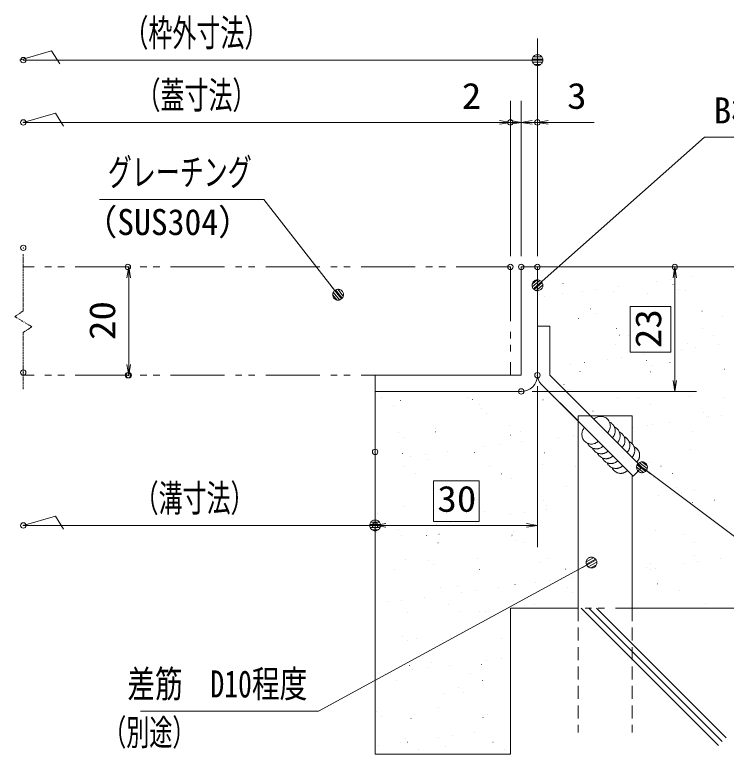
# Model space of a CAD drawing. Units: millimetres, scale not verified. Extents: x -1050 to 1050, y -742 to 742.
# Drawn here: x 470.9 to 799.5, y -488.5 to -147 of the extents above; entities that cross this region are included whole.
import ezdxf
from ezdxf.enums import TextEntityAlignment as Align

# ---------------------------------------------------------------- set-up
doc = ezdxf.new("R2010")
doc.units = ezdxf.units.MM
doc.header["$LTSCALE"] = 5
doc.header["$PDMODE"] = 32
doc.header["$PDSIZE"] = 2.5
doc.linetypes.add('DASHED1', pattern=[1.8, 1.2, -0.6])
doc.linetypes.add('DOUBLE_CHAIN1', pattern=[8.8, 5, -1, 0.6, -0.6, 0.6, -1])
for name, color, linetype, lineweight in [('0-1_寸法注釈', 2, 'Continuous', 9), ('0-2_0', 2, 'Continuous', 9), ('0-3_DEFPOINTS', 134, 'Continuous', 9), ('0-4_蓋', 5, 'Continuous', 9), ('0-5_ハッチング', 4, 'Continuous', 9), ('0-6_想像線', 134, 'DOUBLE_CHAIN1', 9), ('0-9_枠', 7, 'Continuous', 9)]:
    doc.layers.add(name, color=color, linetype=linetype, lineweight=lineweight)
doc.styles.add('ＭＳ ゴシック', font='')
doc.styles.get('ＭＳ ゴシック').set_extended_font_data('MS Gothic')

# ---------------------------------------------------------------- blocks, each defined once
blk = doc.blocks.new('_Dot')
at = {"layer": '0-2_0'}
for p, q in [((-2.5, 0), (-5, 0)), ((2.445, 0.5), (-2.445, 0.5)), ((1.997, 1.5), (-1.997, 1.5)), ((2.289, -0.995), (-2.289, -0.995)), ((1.499, -1.995), (-1.499, -1.995))]:
    blk.add_line(p, q, dxfattribs=at)
for points in [[(2.5, 0), (2.48, 0.313), (2.421, 0.622), (2.324, 0.92), (2.191, 1.204), (2.023, 1.469), (1.822, 1.711), (1.594, 1.926), (1.34, 2.111), (1.064, 2.262), (0.773, 2.378), (0.468, 2.456), (0.157, 2.495), (-0.157, 2.495), (-0.468, 2.456), (-0.773, 2.378), (-1.064, 2.262), (-1.34, 2.111), (-1.594, 1.926), (-1.822, 1.711), (-2.023, 1.469), (-2.191, 1.204), (-2.324, 0.92), (-2.421, 0.622), (-2.48, 0.313), (-2.5, 0), (0, 0)], [(-2.5, 0), (-2.48, -0.313), (-2.421, -0.622), (-2.324, -0.92), (-2.191, -1.204), (-2.023, -1.469), (-1.822, -1.711), (-1.594, -1.926), (-1.34, -2.111), (-1.064, -2.262), (-0.773, -2.378), (-0.468, -2.456), (-0.157, -2.495), (0.157, -2.495), (0.468, -2.456), (0.773, -2.378), (1.064, -2.262), (1.34, -2.111), (1.594, -1.926), (1.822, -1.711), (2.023, -1.469), (2.191, -1.204), (2.324, -0.92), (2.421, -0.622), (2.48, -0.313), (2.5, 0), (0, 0)]]:
    blk.add_lwpolyline(points, close=True, dxfattribs=at)
blk = doc.blocks.new('_OPEN')
at = {"layer": '0-2_0'}
blk.add_line((0, 0), (-5, 0), dxfattribs=at)
blk.add_lwpolyline([(-5, 0.833), (0, 0), (-5, -0.833)], dxfattribs=at)
blk = doc.blocks.new('作図用-切断用ライン')
at = {"layer": '0-6_想像線'}
for p, q in [((0, 95.39), (0, 600)), ((75.52, -44.83), (0, 0)), ((0, -95.39), (75.52, -44.83)), ((0, -600), (0, -95.39))]:
    blk.add_line(p, q, dxfattribs=at)
blk.add_lwpolyline([(0, 95.39), (-75.52, 44.83), (0, 0)], dxfattribs=at)

msp = doc.modelspace()

# ---------------------------------------------------------------- linework, layer by layer
at = {"layer": '0-1_寸法注釈'}
for p, q in [((712.338, -258.471), (712.338, -157.974)), ((473.133, -167.974), (487.936, -163.646)), ((487.936, -163.646), (491.763, -169.722)), ((707.338, -167.974), (474.838, -167.974)), ((699.838, -258.471), (699.838, -186.755)), ((699.838, -258.471), (699.838, -186.755)), ((704.838, -258.471), (704.838, -186.755)), ((704.838, -258.471), (704.838, -186.755)), ((712.338, -258.471), (712.338, -186.755)), ((699.838, -196.755), (474.838, -196.755)), ((694.838, -196.755), (673.724, -196.755)), ((699.838, -196.755), (694.838, -196.755)), ((704.838, -196.755), (699.838, -196.755)), ((704.838, -196.755), (712.338, -196.755)), ((709.838, -196.755), (714.838, -196.755)), ((717.338, -196.755), (738.451, -196.755)), ((523.573, -268.471), (523.573, -308.471)), ((775.781, -315.971), (775.781, -268.471)), ((712.338, -318.471), (712.338, -392.826)), ((709.838, -320.971), (785.781, -320.971)), ((637.338, -377.826), (637.338, -372.826)), ((474.838, -382.826), (489.641, -378.497)), ((489.641, -378.497), (493.468, -384.574)), ((632.338, -382.826), (474.838, -382.826)), ((707.338, -382.826), (642.338, -382.826))]:
    msp.add_line(p, q, dxfattribs=at)
for points in [[(474.838, -196.755), (489.641, -192.426), (493.468, -198.503)], [(872.764, -203.5), (789.413, -203.5), (713.089, -271.299)], [(510.01, -232.293), (585.976, -232.293), (619.61, -275.508)], [(909.521, -430.768), (860.467, -430.768), (761.401, -356.577)], [(529.044, -468.619), (611.269, -468.619), (736.412, -400.445)]]:
    msp.add_lwpolyline(points, dxfattribs=at)
at = {"layer": '0-3_DEFPOINTS'}
for p in [(474.838, -167.974), (474.838, -196.755), (699.838, -196.755), (712.338, -196.755), (474.838, -254.646), (523.13, -263.471), (699.838, -263.471), (704.838, -263.471), (712.338, -263.471), (775.781, -263.471), (474.838, -312.221), (523.13, -313.471), (523.573, -313.471), (712.338, -313.471), (704.838, -320.971), (637.338, -348.86), (474.838, -382.826), (637.338, -382.826), (637.338, -382.826)]:
    msp.add_point(p, dxfattribs=at)
at = {"layer": '0-4_蓋', "linetype": 'DOUBLE_CHAIN1'}
for p, q in [((699.838, -263.471), (474.838, -263.471)), ((699.838, -263.471), (699.838, -313.471)), ((699.838, -313.471), (474.838, -313.471))]:
    msp.add_line(p, q, dxfattribs=at)
at = {"layer": '0-5_ハッチング'}
for p, q in [((729.533, -263.471), (729.583, -263.471)), ((762.223, -263.471), (762.273, -263.471)), ((762.223, -263.471), (762.273, -263.471)), ((773.713, -269.449), (773.763, -269.449)), ((784.038, -268.09), (784.088, -268.09)), ((724.092, -271.19), (724.142, -271.19)), ((749.852, -272.59), (749.902, -272.59)), ((767.102, -270.319), (767.152, -270.319)), ((774.911, -271.626), (774.961, -271.626)), ((713.245, -275.969), (713.295, -275.969)), ((723.694, -275.799), (723.744, -275.799)), ((732.917, -274.82), (732.967, -274.82)), ((739.527, -273.95), (739.577, -273.95)), ((747.547, -274.733), (747.597, -274.733)), ((763.243, -275.727), (763.293, -275.727)), ((777.251, -273.771), (777.301, -273.771)), ((780.79, -274.309), (780.84, -274.309)), ((715.666, -277.091), (715.716, -277.091)), ((736.733, -282.773), (736.783, -282.773)), ((739.074, -284.918), (739.124, -284.918)), ((788.3, -283.895), (788.35, -283.895)), ((797.963, -286.217), (798.013, -286.217)), ((731.174, -287.297), (731.224, -287.297)), ((748.865, -291.835), (748.915, -291.835)), ((788.414, -291.763), (788.464, -291.763)), ((750.123, -295.042), (750.173, -295.042)), ((754.22, -295.247), (754.27, -295.247)), ((755.156, -293.979), (755.206, -293.979)), ((755.156, -293.979), (755.206, -293.979)), ((755.156, -295.843), (755.206, -295.843)), ((793.77, -295.175), (793.82, -295.175)), ((748.347, -299.204), (748.397, -299.204)), ((781.59, -298.78), (781.64, -298.78)), ((795.747, -299.431), (795.797, -299.431)), ((770.382, -302.77), (770.432, -302.77)), ((778.812, -301.66), (778.862, -301.66)), ((785.422, -300.79), (785.472, -300.79)), ((744.626, -306.161), (744.676, -306.161)), ((751.236, -305.29), (751.286, -305.29)), ((761.561, -303.931), (761.611, -303.931)), ((762.763, -306.625), (762.813, -306.625)), ((727.376, -308.432), (727.426, -308.432)), ((733.95, -307.601), (734, -307.601)), ((765.104, -308.77), (765.154, -308.77)), ((773.5, -307.53), (773.55, -307.53)), ((798.763, -310.687), (798.813, -310.687)), ((731.974, -311.767), (732.024, -311.767)), ((764.462, -311.923), (764.512, -311.923)), ((724.585, -317.771), (724.635, -317.771)), ((726.926, -319.916), (726.976, -319.916)), ((776.153, -318.894), (776.203, -318.894)), ((640.473, -323.853), (640.523, -323.853)), ((654.597, -320.971), (654.647, -320.971)), ((654.597, -320.971), (654.647, -320.971)), ((680.022, -323.781), (680.072, -323.781)), ((718.551, -322.067), (718.601, -322.067)), ((719.572, -323.709), (719.622, -323.709)), ((749.147, -323.675), (749.197, -323.675)), ((759.121, -323.637), (759.171, -323.637)), ((782.39, -323.251), (782.44, -323.251)), ((798.671, -323.565), (798.721, -323.565)), ((645.828, -327.265), (645.878, -327.265)), ((649.114, -325.179), (649.164, -325.179)), ((682.358, -324.755), (682.408, -324.755)), ((685.378, -327.193), (685.428, -327.193)), ((714.845, -324.91), (714.895, -324.91)), ((721.284, -324.8), (721.334, -324.8)), ((721.284, -324.8), (721.334, -324.8)), ((764.477, -327.049), (764.527, -327.049)), ((686.407, -328.918), (686.457, -328.918)), ((688.748, -331.063), (688.798, -331.063)), ((737.975, -330.041), (738.025, -330.041)), ((788.793, -330.477), (788.843, -330.477)), ((790.521, -333.001), (790.571, -333.001)), ((791.134, -332.622), (791.184, -332.622)), ((797.131, -332.13), (797.181, -332.13)), ((665.229, -337.898), (665.279, -337.898)), ((699.531, -336.662), (699.581, -336.662)), ((731.088, -337.532), (731.138, -337.532)), ((756.335, -337.501), (756.385, -337.501)), ((762.946, -336.631), (762.996, -336.631)), ((765.262, -336.394), (765.312, -336.394)), ((773.271, -335.272), (773.321, -335.272)), ((648.23, -340.064), (648.28, -340.064)), ((665.108, -339.547), (665.158, -339.547)), ((699.797, -341.187), (699.847, -341.187)), ((704.658, -339.475), (704.708, -339.475)), ((728.76, -341.132), (728.81, -341.132)), ((731.088, -340.825), (731.138, -340.825)), ((731.088, -340.825), (731.138, -340.825)), ((783.757, -339.332), (783.807, -339.332)), ((650.571, -342.209), (650.621, -342.209)), ((704.9, -344.273), (704.95, -344.273)), ((722.15, -342.002), (722.2, -342.002)), ((687.964, -346.503), (688.014, -346.503)), ((694.575, -345.632), (694.625, -345.632)), ((783.19, -347.721), (783.24, -347.721)), ((649.914, -349.649), (649.964, -349.649)), ((653.779, -351.003), (653.829, -351.003)), ((660.389, -350.133), (660.439, -350.133)), ((670.714, -348.774), (670.764, -348.774)), ((683.158, -349.225), (683.208, -349.225)), ((715.645, -349.381), (715.695, -349.381)), ((661.619, -352.334), (661.669, -352.334)), ((712.438, -352.77), (712.488, -352.77)), ((714.779, -354.915), (714.829, -354.915)), ((764.005, -353.893), (764.055, -353.893)), ((650.729, -355.655), (650.779, -355.655)), ((690.279, -355.583), (690.329, -355.583)), ((729.829, -355.511), (729.879, -355.511)), ((731.088, -356.313), (731.138, -356.313)), ((731.088, -356.313), (731.138, -356.313)), ((769.378, -355.439), (769.428, -355.439)), ((656.085, -359.067), (656.135, -359.067)), ((695.635, -358.995), (695.685, -358.995)), ((700.331, -361.133), (700.381, -361.133)), ((766.062, -360.864), (766.112, -360.864)), ((774.734, -358.851), (774.784, -358.851)), ((664.289, -363.704), (664.339, -363.704)), ((664.289, -363.704), (664.339, -363.704)), ((664.289, -364.293), (664.339, -364.293)), ((725.827, -365.04), (725.877, -365.04)), ((731.088, -362.616), (731.138, -362.616)), ((774.655, -367.972), (774.705, -367.972)), ((776.646, -365.476), (776.696, -365.476)), ((778.987, -367.621), (779.037, -367.621)), ((784.98, -366.612), (785.03, -366.612)), ((714.915, -371.277), (714.965, -371.277)), ((768.045, -368.842), (768.095, -368.842)), ((794.014, -371.134), (794.064, -371.134)), ((650.714, -374.12), (650.764, -374.12)), ((716.445, -373.852), (716.495, -373.852)), ((731.088, -373.708), (731.138, -373.708)), ((783.99, -372.192), (784.04, -372.192)), ((638.423, -377.208), (638.473, -377.208)), ((687.65, -376.186), (687.7, -376.186)), ((699.674, -377.843), (699.724, -377.843)), ((706.284, -376.973), (706.334, -376.973)), ((716.609, -375.614), (716.659, -375.614)), ((790.036, -377.746), (790.086, -377.746)), ((665.488, -382.344), (665.538, -382.344)), ((672.099, -381.474), (672.149, -381.474)), ((674.503, -380.951), (674.553, -380.951)), ((676.069, -380.951), (676.119, -380.951)), ((676.069, -380.951), (676.119, -380.951)), ((648.238, -384.615), (648.288, -384.615)), ((701.131, -385.603), (701.181, -385.603)), ((766.862, -385.335), (766.912, -385.335)), ((637.913, -385.974), (637.963, -385.974)), ((649.472, -387.333), (649.522, -387.333)), ((660.986, -387.457), (661.036, -387.457)), ((666.829, -386.839), (666.879, -386.839)), ((700.29, -387.769), (700.34, -387.769)), ((700.536, -387.385), (700.586, -387.385)), ((731.088, -387.701), (731.138, -387.701)), ((779.635, -387.241), (779.685, -387.241)), ((666.342, -390.869), (666.392, -390.869)), ((702.631, -389.914), (702.681, -389.914)), ((705.891, -390.797), (705.941, -390.797)), ((784.991, -390.653), (785.041, -390.653)), ((651.514, -398.591), (651.564, -398.591)), ((662.112, -398.916), (662.162, -398.916)), ((684.758, -398.167), (684.808, -398.167)), ((717.245, -398.322), (717.295, -398.322)), ((784.79, -396.663), (784.84, -396.663)), ((786.364, -399.312), (786.414, -399.312)), ((796.689, -397.953), (796.739, -397.953)), ((664.453, -401.061), (664.503, -401.061)), ((713.68, -400.039), (713.73, -400.039)), ((762.504, -402.454), (762.554, -402.454)), ((764.498, -400.475), (764.548, -400.475)), ((766.839, -402.62), (766.889, -402.62)), ((779.754, -400.183), (779.804, -400.183)), ((646.072, -403.223), (646.122, -403.223)), ((685.622, -403.151), (685.672, -403.151)), ((725.171, -403.08), (725.221, -403.08)), ((764.721, -403.008), (764.771, -403.008)), ((711.383, -409.184), (711.433, -409.184)), ((717.993, -408.314), (718.043, -408.314)), ((728.318, -406.954), (728.368, -406.954)), ((731.088, -406.59), (731.138, -406.59)), ((667.629, -411.31), (667.679, -411.31)), ((675.502, -411.185), (675.552, -411.185)), ((683.808, -412.814), (683.858, -412.814)), ((694.133, -411.455), (694.183, -411.455)), ((701.931, -410.074), (701.981, -410.074)), ((726.321, -411.622), (726.371, -411.622)), ((731.088, -412.786), (731.138, -412.786)), ((767.662, -409.806), (767.712, -409.806)), ((777.888, -412.744), (777.938, -412.744)), ((659.947, -415.956), (659.997, -415.956)), ((677.197, -413.684), (677.247, -413.684)), ((728.661, -413.767), (728.711, -413.767)), ((731.088, -415.99), (731.138, -415.99)), ((643.012, -418.185), (643.062, -418.185)), ((649.622, -417.315), (649.672, -417.315)), ((671.243, -419.259), (671.293, -419.259)), ((710.793, -419.187), (710.843, -419.187)), ((789.892, -419.043), (789.942, -419.043)), ((652.314, -423.061), (652.364, -423.061)), ((676.599, -422.671), (676.649, -422.671)), ((685.558, -422.637), (685.608, -422.637)), ((688.143, -422.768), (688.193, -422.768)), ((713.594, -420.971), (713.644, -420.971)), ((713.594, -420.971), (713.644, -420.971)), ((732.516, -420.971), (795.927, -484.382)), ((736.052, -420.971), (797.695, -482.614)), ((739.588, -420.971), (799.463, -480.846)), ((792.919, -420.971), (792.969, -420.971)), ((792.919, -420.971), (792.969, -420.971)), ((690.484, -424.913), (690.534, -424.913)), ((699.838, -433.484), (699.888, -433.484)), ((649.965, -433.914), (650.015, -433.914)), ((652.306, -436.059), (652.356, -436.059)), ((656.329, -435.025), (656.379, -435.025)), ((668.429, -435.78), (668.479, -435.78)), ((695.879, -434.953), (695.929, -434.953)), ((699.838, -443.586), (699.888, -443.586)), ((699.838, -443.586), (699.888, -443.586)), ((663.355, -446.184), (663.405, -446.184)), ((686.358, -447.108), (686.408, -447.108)), ((688.907, -445.025), (688.957, -445.025)), ((695.517, -444.155), (695.567, -444.155)), ((653.114, -447.532), (653.164, -447.532)), ((654.721, -449.526), (654.771, -449.526)), ((661.332, -448.655), (661.382, -448.655)), ((671.657, -447.296), (671.707, -447.296)), ((637.471, -451.797), (637.521, -451.797)), ((641.95, -451.133), (642, -451.133)), ((681.5, -451.061), (681.55, -451.061)), ((647.306, -454.545), (647.356, -454.545)), ((686.856, -454.473), (686.906, -454.473)), ((669.229, -460.251), (669.279, -460.251)), ((675.995, -457.767), (676.045, -457.767)), ((678.336, -459.912), (678.386, -459.912)), ((699.838, -462.743), (699.888, -462.743)), ((666.586, -466.827), (666.636, -466.827)), ((637.817, -468.913), (637.867, -468.913)), ((640.158, -471.058), (640.208, -471.058)), ((689.385, -470.036), (689.435, -470.036)), ((653.914, -472.003), (653.964, -472.003)), ((687.158, -471.579), (687.208, -471.579)), ((699.838, -476.468), (699.888, -476.468)), ((651.207, -481.183), (651.257, -481.183)), ((666.431, -480.866), (666.481, -480.866)), ((673.041, -479.996), (673.091, -479.996)), ((683.366, -478.637), (683.416, -478.637)), ((637.542, -484.566), (637.592, -484.566)), ((638.856, -484.497), (638.906, -484.497)), ((649.181, -483.137), (649.231, -483.137)), ((652.207, -482.935), (652.257, -482.935)), ((670.029, -484.722), (670.079, -484.722)), ((691.757, -482.863), (691.807, -482.863)), ((657.563, -486.347), (657.613, -486.347)), ((697.112, -486.275), (697.162, -486.275)), ((699.838, -488.011), (699.888, -488.011)), ((660.898, -488.471), (660.948, -488.471))]:
    msp.add_line(p, q, dxfattribs=at)
for points in [[(712.338, -263.471), (712.338, -290.853), (718.088, -290.853), (718.088, -313.471), (736.838, -332.221), (756.088, -332.221), (756.088, -345.176)], [(758.221, -353.605), (760.598, -355.982), (756.532, -360.047), (756.088, -359.603), (756.088, -420.971), (817.338, -420.971), (817.338, -325.971), (874.838, -325.971), (874.838, -263.471), (712.338, -263.471)], [(704.838, -320.971), (637.338, -320.971), (637.338, -488.471), (699.838, -488.471), (699.838, -420.971), (731.088, -420.971), (731.088, -334.603), (714.022, -317.537)]]:
    msp.add_lwpolyline(points, dxfattribs=at)
for points in [[(755.156, -302.77), (755.156, -281.673), (773.906, -281.673), (773.906, -302.77)], [(664.289, -362.201), (685.386, -362.201), (685.386, -380.951), (664.289, -380.951)]]:
    msp.add_lwpolyline(points, close=True, dxfattribs=at)
for centre, radius, start, end in [((704.838, -313.471), 7.5, 270, 0), ((718.088, -313.471), 5.75, 180, 225), ((752.815, -348.199), 4.455, 24.02542, 42.73698), ((755.071, -350.455), 4.455, 315, 65.97458)]:
    msp.add_arc(centre, radius, start, end, dxfattribs=at)
at = {"layer": '0-6_想像線'}
for p, q in [((874.838, -263.471), (712.338, -263.471)), ((637.338, -320.971), (637.338, -488.471)), ((731.088, -332.221), (731.088, -420.971)), ((731.088, -332.221), (756.088, -332.221)), ((756.088, -332.221), (756.088, -345.176)), ((756.088, -359.603), (756.088, -420.971)), ((699.838, -420.971), (699.838, -488.471)), ((817.338, -420.971), (699.838, -420.971))]:
    msp.add_line(p, q, dxfattribs=at)
at = {"layer": '0-6_想像線', "linetype": 'DASHED1'}
for p, q in [((731.088, -420.971), (731.088, -478.471)), ((756.088, -420.971), (756.088, -478.471))]:
    msp.add_line(p, q, dxfattribs=at)
at = {"layer": '0-6_想像線'}
for centre, start, end in [((741.539, -336.923), 315, 135), ((737.28, -340.796), 135, 315), ((743.794, -339.178), 315, 65.97458), ((746.049, -341.433), 315, 65.97458), ((748.305, -343.689), 315, 65.97458), ((750.56, -345.944), 315, 65.97458), ((752.815, -348.199), 315, 65.97458), ((739.535, -343.051), 204.02542, 315), ((741.791, -345.306), 204.02542, 315), ((755.071, -350.455), 315, 65.97458), ((744.046, -347.562), 204.02542, 315), ((746.301, -349.817), 204.02542, 315), ((748.556, -352.072), 204.02542, 315), ((750.812, -354.327), 204.02542, 315)]:
    msp.add_arc(centre, 4.455, start, end, dxfattribs=at)
at = {"layer": '0-9_枠'}
for p, q in [((704.838, -263.471), (704.838, -313.471)), ((712.338, -263.471), (704.838, -263.471)), ((712.338, -313.471), (712.338, -263.471)), ((712.338, -290.853), (712.338, -313.471)), ((718.088, -290.853), (712.338, -290.853)), ((718.088, -290.853), (718.088, -313.471)), ((637.338, -313.471), (704.838, -313.471)), ((637.338, -320.971), (637.338, -313.471)), ((760.598, -355.982), (718.088, -313.471)), ((756.532, -360.047), (714.022, -317.537)), ((637.338, -320.971), (704.838, -320.971)), ((756.532, -360.047), (760.598, -355.982))]:
    msp.add_line(p, q, dxfattribs=at)
for centre, radius, start, end in [((704.838, -313.471), 7.5, 270, 0), ((718.088, -313.471), 5.75, 180, 225)]:
    msp.add_arc(centre, radius, start, end, dxfattribs=at)

# ---------------------------------------------------------------- block references
at = {"layer": '0-1_寸法注釈'}
for name, p in [('_Dot', (712.338, -167.974)), ('_OPEN', (699.838, -196.755)), ('_OPEN', (704.838, -196.755)), ('_Dot', (637.338, -382.826)), ('_OPEN', (712.338, -382.826))]:
    msp.add_blockref(name, p, dxfattribs=at)
for name, p, rotation in [('_OPEN', (704.838, -196.755), 180), ('_OPEN', (712.338, -196.755), 180), ('_OPEN', (523.573, -263.471), 90), ('_OPEN', (775.781, -263.471), 90), ('_Dot', (712.338, -271.958), 221.24479), ('_Dot', (620.235, -276.289), 308.70945), ('_OPEN', (523.573, -313.471), 270), ('_OPEN', (775.781, -320.971), 270), ('_Dot', (760.598, -355.982), 143.44632), ('_OPEN', (637.338, -382.826), 180), ('_Dot', (737.292, -399.97), 28.38875)]:
    msp.add_blockref(name, p, dxfattribs=dict(at, rotation=rotation))
at = {"layer": '0-1_寸法注釈', "xscale": 0.052, "yscale": 0.052}
msp.add_blockref('作図用-切断用ライン', (474.838, -288.761), dxfattribs=at)

# ---------------------------------------------------------------- texts
at = {"layer": '0-1_寸法注釈', "color": 7, "style": 'ＭＳ ゴシック'}
for s, height, width, p in [('（枠外寸法）', 12.5, 0.65, (521.544, -165.38)), ('（蓋寸法）', 12.5, 0.65, (527.127, -194.16)), ('2', 12.02, 1.1, (677.414, -194.068)), ('3', 12.02, 1.1, (726.028, -194.068)), ('グレーチング', 12.5, 0.65, (513.854, -229.699)), ('（SUS304）', 12.02, 0.95, (502.658, -252.343)), ('（溝寸法）', 12.5, 0.65, (526.249, -380.231)), ('30', 12.02, 1.1, (666.104, -380.139)), ('差筋\u3000D10程度', 12.51, 0.75, (522.889, -466.024)), ('（別途）', 12.02, 0.65, (511.751, -487.988))]:
    msp.add_text(s, height=height, dxfattribs=dict(at, width=width)).set_placement(p, align=Align.BOTTOM_LEFT)
msp.add_text('B枠\u3000L3x23x30', height=12.03, dxfattribs=at).set_placement((793.667, -200.813), align=Align.BOTTOM_LEFT)
at = {"layer": '0-1_寸法注釈', "color": 7, "style": 'ＭＳ ゴシック', "width": 1.1}
for s, p in [('20', (520.886, -297.205)), ('23', (773.094, -300.955))]:
    msp.add_text(s, height=12.02, rotation=90, dxfattribs=at).set_placement(p, align=Align.BOTTOM_LEFT)

doc.saveas('drawing.dxf')
